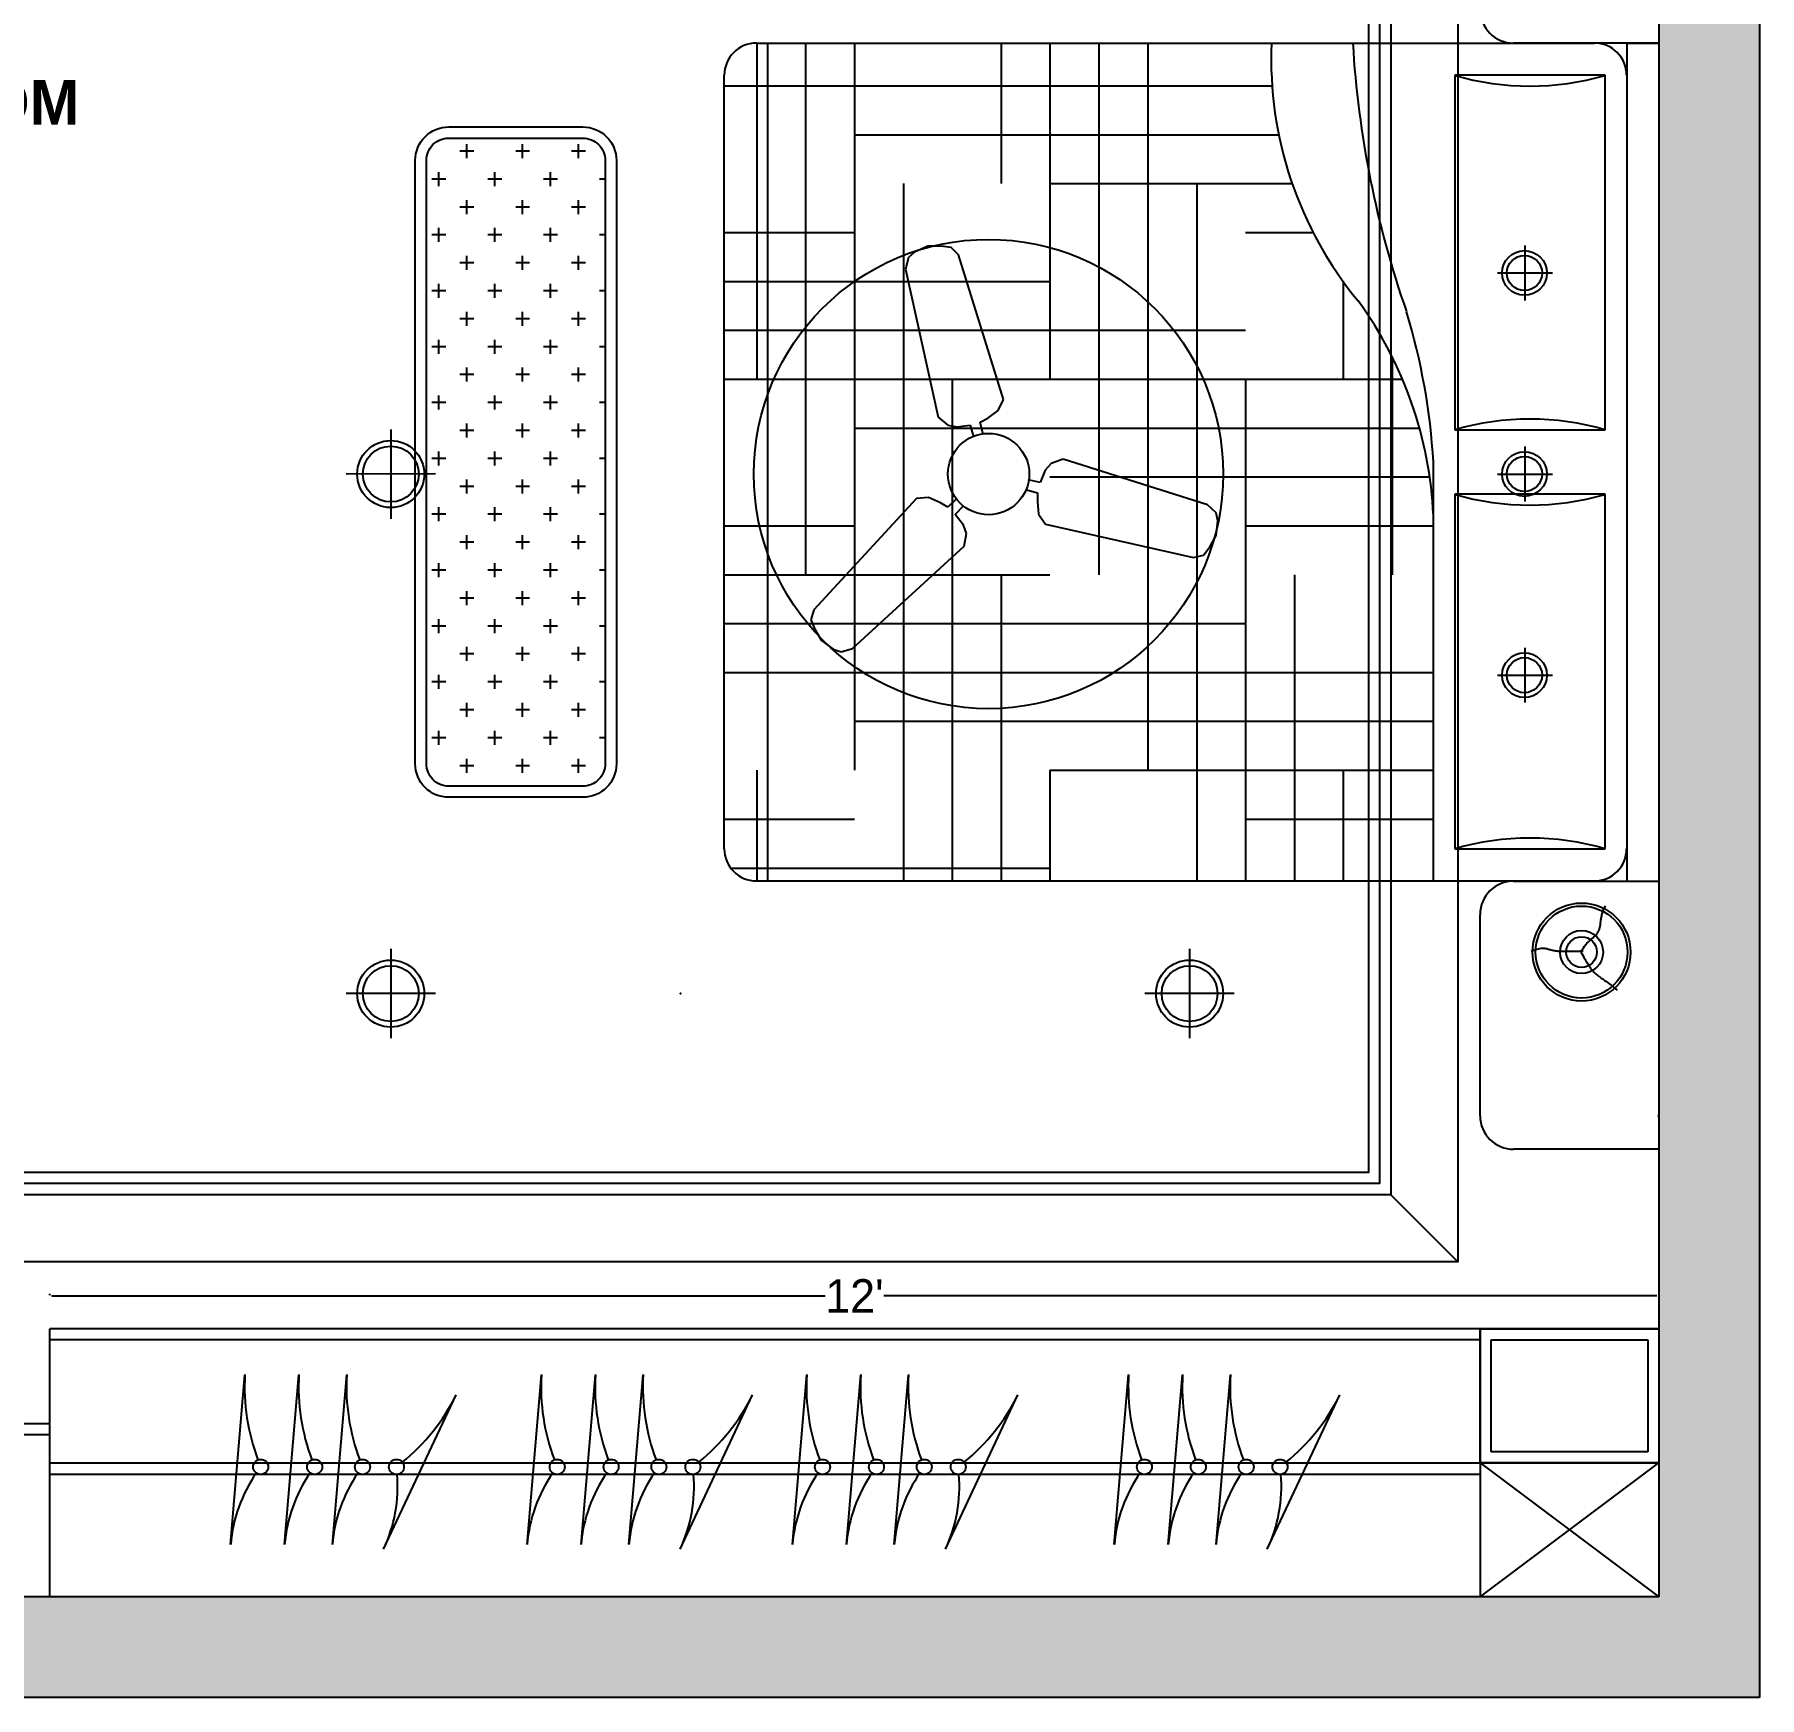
# Model space of a CAD drawing. Header units: inches. Extents: x 9636 to 21597, y -10243 to 557.
# Drawn here: x 12481.8 to 12636.2, y -6156.5 to -6007.7 of the extents above; entities that cross this region are included whole.
import ezdxf

# ---------------------------------------------------------------- set-up
doc = ezdxf.new("R2010")
doc.units = ezdxf.units.IN
doc.header["$MEASUREMENT"] = 0
doc.layers.add('Furniture', color=251, linetype='Continuous', lineweight=18)
for name, color, linetype in [('IEL-HATCH-002', 7, 'Continuous'), ('TEFRİŞ', 11, 'Continuous'), ('THIET-BI', 21, 'Continuous')]:
    doc.layers.add(name, color=color, linetype=linetype)
doc.styles.add('HEMI', font='stylu.ttf')
doc.styles.add('MtXpl_Stylus_BT', font='')
doc.styles.get('MtXpl_Stylus_BT').set_extended_font_data('Stylus BT', bold=True)
pattern_1 = [(360, (11802.7, -2783.5), (744, 744), [744, -744]), (360, (11802.7, -2907.5), (744, 744), [744, -744]), (360, (11802.7, -3031.5), (744, 744), [744, -744]), (360, (11802.7, -3155.5), (744, 744), [744, -744]), (360, (11802.7, -3279.5), (744, 744), [744, -744]), (360, (11802.7, -3403.5), (744, 744), [744, -744]), (360, (11802.7, -3527.5), (744, 744), [744, -744]), (270, (12546.7, -2783.5), (-744, -744), [744, -744]), (270, (12670.7, -2783.5), (-744, -744), [744, -744]), (270, (12794.7, -2783.5), (-744, -744), [744, -744]), (270, (12918.7, -2783.5), (-744, -744), [744, -744]), (270, (13042.7, -2783.5), (-744, -744), [744, -744]), (270, (13166.7, -2783.5), (-744, -744), [744, -744]), (270, (13290.7, -2783.5), (-744, -744), [744, -744])]

# ---------------------------------------------------------------- blocks, each defined once
blk = doc.blocks.new('bhtrht')
at = {"layer": 'IEL-HATCH-002', "true_color": 0x939598, "transparency": 33554687}
h = blk.add_hatch(color=252, dxfattribs=at)
h.dxf.hatch_style = 1
h.paths.add_polyline_path([(12208.66, -5928.51), (12166.16, -5928.51), (12166.16, -6030.51), (12169.83, -6030.51), (12175.16, -6030.51), (12175.16, -5942.51), (12180.16, -5942.51), (12180.16, -5937.51), (12208.66, -5937.51)])
h.paths.add_polyline_path([(12316.66, -5928.51), (12292.66, -5928.51), (12292.66, -5937.51), (12316.66, -5937.51)])
h.paths.add_polyline_path([(12395.16, -5928.51), (12316.66, -5928.51), (12316.66, -6147.51), (12323.16, -6147.51), (12323.16, -5937.51), (12395.16, -5937.51)])
h.paths.add_polyline_path([(12424.16, -6147.51), (12400.16, -6147.51), (12400.16, -6033.51), (12396.5, -6033.51), (12395.16, -6033.51), (12395.16, -6147.51), (12323.16, -6147.51), (12316.66, -6147.51), (12316.66, -6156.51), (12323.16, -6156.51), (12395.16, -6156.51), (12424.16, -6156.51), (12424.16, -6152.84)])
h.paths.add_polyline_path([(12316.66, -6147.51), (12175.16, -6147.51), (12175.16, -6127.81), (12175.16, -6084.51), (12184.66, -6084.51), (12184.66, -6079.51), (12175.16, -6079.51), (12175.16, -6072.51), (12166.16, -6072.51), (12166.16, -6156.51), (12316.66, -6156.51)])
h.paths.add_polyline_path([(12636.16, -5928.51), (12606.56, -5928.51), (12606.56, -5937.51), (12627.16, -5937.51), (12627.16, -6129.51), (12627.16, -6135.51), (12627.16, -6147.51), (12467.16, -6147.51), (12467.16, -6156.51), (12636.16, -6156.51)])
h.paths.add_polyline_path([(12514.56, -5928.51), (12496.56, -5928.51), (12496.56, -5937.51), (12514.56, -5937.51)], flags=17)
h.paths.add_polyline_path([(12423.56, -5928.51), (12395.16, -5928.51), (12395.16, -6003.51), (12400.16, -6003.51), (12400.16, -5937.51), (12423.56, -5937.51)])
h = blk.add_hatch(dxfattribs=at)
h.set_pattern_fill('AR-PARQ1', color=252, scale=62, angle=-90)
h.set_pattern_definition(pattern_1)
h.paths.add_polyline_path([(12606.97, -6083.44), (12606.97, -6050.75, 0.147224), (12600.24, -6031.52, -0.185244), (12592.49, -6008.44), (12546.39, -6008.44, 0.414214), (12543.51, -6011.32), (12543.51, -6080.55, 0.414214), (12546.39, -6083.44)])
h = blk.add_hatch(dxfattribs=at)
h.set_pattern_fill('AR-PARQ1', color=252, scale=62, angle=-90)
h.set_pattern_definition(pattern_1)
h.paths.add_polyline_path([(12606.97, -6083.44), (12606.97, -6050.75, 0.147224), (12600.24, -6031.52, -0.185244), (12592.49, -6008.44), (12546.39, -6008.44, 0.414214), (12543.51, -6011.32), (12543.51, -6080.55, 0.414214), (12546.39, -6083.44)])
h = blk.add_hatch(dxfattribs=at)
h.set_pattern_fill('CROSS', color=252, scale=10, angle=90)
h.set_pattern_definition([(90, (13250.4628, -9323.7388), (-2.5, 2.5), [1.25, -3.75]), (180, (13251.0878, -9323.1138), (-2.5, -2.5), [1.25, -3.75])])
h.paths.add_polyline_path([(12518.85, -6016.94, 0.414214), (12516.85, -6018.94), (12516.85, -6072.94, 0.414214), (12518.85, -6074.94), (12530.85, -6074.94, 0.414214), (12532.85, -6072.94), (12532.85, -6018.94, 0.414214), (12530.85, -6016.94)])
at = {"color": 252, "true_color": 0x939598}
for p, q in [((12636.16, -5928.51), (12636.16, -6156.51)), ((12627.16, -5937.51), (12627.16, -6129.51)), ((12627.16, -5984.44), (12627.16, -6008.44)), ((12627.16, -6008.44), (12614.16, -6008.44)), ((12614.16, -6083.44), (12627.16, -6083.44)), ((12627.16, -6083.44), (12627.16, -6107.44)), ((12611.16, -6104.44), (12611.16, -6086.44)), ((12627.16, -6104.44), (12627.16, -6104.32)), ((12627.16, -6107.44), (12614.16, -6107.44)), ((12483.16, -6120.51), (12483.16, -6120.39)), ((12483.34, -6120.57), (12552.54, -6120.57)), ((12626.98, -6120.57), (12557.78, -6120.57)), ((12627.16, -6123.51), (12483.16, -6123.51)), ((12483.16, -6147.51), (12483.16, -6123.51)), ((12611.16, -6124.51), (12483.16, -6124.51)), ((12611.16, -6123.51), (12611.16, -6147.51)), ((12611.16, -6123.51), (12627.16, -6123.51)), ((12611.16, -6135.51), (12611.16, -6123.51)), ((12612.16, -6124.51), (12626.16, -6124.51)), ((12612.16, -6134.51), (12612.16, -6124.51)), ((12626.16, -6124.51), (12626.16, -6134.51)), ((12627.16, -6123.51), (12627.16, -6147.51)), ((12627.16, -6123.51), (12627.16, -6135.51)), ((12626.16, -6134.51), (12612.16, -6134.51)), ((12483.16, -6135.51), (12627.16, -6135.51)), ((12483.16, -6136.51), (12611.16, -6136.51)), ((12627.16, -6135.51), (12611.16, -6135.51)), ((12611.16, -6147.51), (12627.16, -6135.51)), ((12611.16, -6135.51), (12627.16, -6147.51)), ((12627.16, -6147.51), (12467.16, -6147.51)), ((12636.16, -6156.51), (12467.16, -6156.51))]:
    blk.add_line(p, q, dxfattribs=at)
at = {"color": 252, "linetype": 'ByBlock', "true_color": 0x939598}
for p, q in [((12546.39, -6008.44), (12621.39, -6008.44)), ((12624.28, -6008.44), (12624.28, -6083.44)), ((12624.28, -6008.44), (12627.16, -6008.44)), ((12627.16, -6008.44), (12627.16, -6083.44)), ((12543.51, -6080.55), (12543.51, -6011.32)), ((12622.36, -6011.32), (12608.89, -6011.32)), ((12608.89, -6011.32), (12608.89, -6043.05)), ((12622.36, -6043.05), (12622.36, -6011.32)), ((12608.89, -6043.05), (12622.36, -6043.05)), ((12606.97, -6045.94), (12606.97, -6083.44)), ((12608.89, -6048.82), (12608.89, -6080.55)), ((12622.36, -6048.82), (12608.89, -6048.82)), ((12622.36, -6080.55), (12622.36, -6048.82)), ((12608.89, -6080.55), (12622.36, -6080.55)), ((12621.39, -6083.44), (12546.39, -6083.44)), ((12624.28, -6083.44), (12627.16, -6083.44))]:
    blk.add_line(p, q, dxfattribs=at)
at = {"color": 252, "true_color": 0x939598}
for points in [[(12518.85, -6015.94), (12530.85, -6015.94, -0.414214), (12533.85, -6018.94), (12533.85, -6072.94, -0.414214), (12530.85, -6075.94), (12518.85, -6075.94, -0.414214), (12515.85, -6072.94), (12515.85, -6018.94, -0.414214)], [(12518.85, -6016.94), (12530.85, -6016.94, -0.414214), (12532.85, -6018.94), (12532.85, -6072.94, -0.414214), (12530.85, -6074.94), (12518.85, -6074.94, -0.414214), (12516.85, -6072.94), (12516.85, -6018.94, -0.414214)]]:
    blk.add_lwpolyline(points, format="xyb", close=True, dxfattribs=at)
for centre, start, end in [((12614.16, -6005.44), 180, 270), ((12614.16, -6086.44), 90, 180), ((12614.16, -6104.44), 180, 270)]:
    blk.add_arc(centre, 3, start, end, dxfattribs=at)
at = {"color": 252, "linetype": 'ByBlock', "true_color": 0x939598}
for centre, radius, start, end in [((12546.39, -6011.32), 2.88, 90, 180), ((12626.44, -6009.88), 33.98, 177.5673, 219.5461), ((12688.3, -6003.23), 88.69, 183.3665, 199.2534), ((12621.39, -6011.32), 2.88, 0, 90), ((12615.62, -5988.25), 24.04, 253.7398, 286.2602), ((12571.66, -6052.31), 35.35, 2.5398, 36.0403), ((12549.48, -6049.26), 57.59, 3.3065, 16.9429), ((12615.62, -6066.13), 24.04, 73.7398, 106.2602), ((12615.62, -6025.75), 24.04, 253.7398, 286.2602), ((12615.62, -6103.63), 24.04, 73.7398, 106.2602), ((12546.39, -6080.55), 2.88, 180, 270), ((12621.39, -6080.55), 2.88, 270, 0)]:
    blk.add_arc(centre, radius, start, end, dxfattribs=at)
at = {"color": 252, "true_color": 0x939598}
for points in [[(12626.98, -6104.47), (12626.98, -6104.53), (12627.16, -6104.5)], [(12483.34, -6120.54), (12483.34, -6120.6), (12483.16, -6120.57)]]:
    blk.add_solid(points, dxfattribs=at)
at = {"layer": 'Furniture', "color": 252, "lineweight": -2, "true_color": 0x939598}
for p, q in [((12499.33, -6142.82), (12500.61, -6127.62)), ((12504.16, -6142.82), (12505.44, -6127.62)), ((12508.44, -6142.82), (12509.72, -6127.62)), ((12525.86, -6142.82), (12527.15, -6127.62)), ((12530.69, -6142.82), (12531.97, -6127.62)), ((12534.97, -6142.82), (12536.25, -6127.62)), ((12549.61, -6142.82), (12550.9, -6127.62)), ((12554.44, -6142.82), (12555.72, -6127.62)), ((12558.72, -6142.82), (12560, -6127.62)), ((12578.42, -6142.82), (12579.7, -6127.62)), ((12583.25, -6142.82), (12584.53, -6127.62)), ((12587.53, -6142.82), (12588.81, -6127.62)), ((12513.02, -6143.24), (12519.51, -6129.43)), ((12539.55, -6143.24), (12546.04, -6129.43)), ((12563.3, -6143.24), (12569.79, -6129.43)), ((12592.11, -6143.24), (12598.6, -6129.43))]:
    blk.add_line(p, q, dxfattribs=at)
for centre in [(12502.02, -6135.87), (12506.85, -6135.87), (12511.13, -6135.87), (12514.17, -6135.87), (12528.56, -6135.87), (12533.38, -6135.87), (12537.66, -6135.87), (12540.7, -6135.87), (12552.3, -6135.87), (12557.13, -6135.87), (12561.41, -6135.87), (12564.45, -6135.87), (12581.11, -6135.87), (12585.94, -6135.87), (12590.22, -6135.87), (12593.25, -6135.87)]:
    blk.add_circle(centre, 0.673, dxfattribs=at)
for centre, radius, start, end in [((12519.2, -6128.69), 18.62, 176.6903, 200.6016), ((12524.03, -6128.69), 18.62, 176.6903, 200.6016), ((12528.31, -6128.69), 18.62, 176.6903, 200.6016), ((12545.73, -6128.69), 18.62, 176.6903, 200.6016), ((12550.56, -6128.69), 18.62, 176.6903, 200.6016), ((12554.84, -6128.69), 18.62, 176.6903, 200.6016), ((12569.48, -6128.69), 18.62, 176.6903, 200.6016), ((12574.31, -6128.69), 18.62, 176.6903, 200.6016), ((12578.59, -6128.69), 18.62, 176.6903, 200.6016), ((12598.29, -6128.69), 18.62, 176.6903, 200.6016), ((12603.12, -6128.69), 18.62, 176.6903, 200.6016), ((12607.4, -6128.69), 18.62, 176.6903, 200.6016), ((12502.88, -6121.07), 18.62, 309.3984, 333.3097), ((12529.41, -6121.07), 18.62, 309.3984, 333.3097), ((12553.16, -6121.07), 18.62, 309.3984, 333.3097), ((12581.97, -6121.07), 18.62, 309.3984, 333.3097), ((12512.48, -6143.91), 13.19, 145.3487, 175.2486), ((12517.3, -6143.91), 13.19, 145.3487, 175.2486), ((12521.58, -6143.91), 13.19, 145.3487, 175.2486), ((12501.09, -6137.61), 13.19, 334.7514, 4.6513), ((12539.01, -6143.91), 13.19, 145.3487, 175.2486), ((12543.84, -6143.91), 13.19, 145.3487, 175.2486), ((12548.12, -6143.91), 13.19, 145.3487, 175.2486), ((12527.62, -6137.61), 13.19, 334.7514, 4.6513), ((12562.76, -6143.91), 13.19, 145.3487, 175.2486), ((12567.59, -6143.91), 13.19, 145.3487, 175.2486), ((12571.87, -6143.91), 13.19, 145.3487, 175.2486), ((12551.37, -6137.61), 13.19, 334.7514, 4.6513), ((12591.57, -6143.91), 13.19, 145.3487, 175.2486), ((12596.39, -6143.91), 13.19, 145.3487, 175.2486), ((12600.67, -6143.91), 13.19, 145.3487, 175.2486), ((12580.18, -6137.61), 13.19, 334.7514, 4.6513)]:
    blk.add_arc(centre, radius, start, end, dxfattribs=at)
at = {"layer": 'IEL-HATCH-002', "color": 252, "linetype": 'Continuous', "true_color": 0x939598, "transparency": 33554687}
for p, q in [((12546.41, -6008.44), (12546.41, -6038.52)), ((12550.79, -6008.44), (12550.79, -6056.02)), ((12555.16, -6008.44), (12555.16, -6073.52)), ((12568.29, -6008.44), (12568.29, -6021.02)), ((12572.66, -6008.44), (12572.66, -6038.52)), ((12577.04, -6008.44), (12577.04, -6056.02)), ((12581.41, -6008.44), (12581.41, -6073.52)), ((12543.51, -6012.27), (12592.55, -6012.27)), ((12555.16, -6016.64), (12593.14, -6016.64)), ((12559.54, -6021.02), (12559.54, -6083.44)), ((12572.66, -6021.02), (12594.34, -6021.02)), ((12585.79, -6021.02), (12585.79, -6083.44)), ((12543.51, -6025.39), (12555.16, -6025.39)), ((12590.16, -6025.39), (12596.21, -6025.39)), ((12543.51, -6029.77), (12572.66, -6029.77)), ((12598.91, -6029.8), (12598.91, -6038.52)), ((12543.51, -6034.14), (12590.16, -6034.14)), ((12603.29, -6036.54), (12603.29, -6056.02)), ((12543.51, -6038.52), (12604.2, -6038.52)), ((12563.91, -6038.52), (12563.91, -6083.44)), ((12590.16, -6038.52), (12590.16, -6083.44)), ((12555.16, -6042.89), (12605.73, -6042.89)), ((12572.66, -6047.27), (12606.64, -6047.27)), ((12543.51, -6051.64), (12555.16, -6051.64)), ((12590.16, -6051.64), (12606.97, -6051.64)), ((12543.51, -6056.02), (12572.66, -6056.02)), ((12568.29, -6056.02), (12568.29, -6083.44)), ((12594.54, -6056.02), (12594.54, -6083.44)), ((12543.51, -6060.39), (12590.16, -6060.39)), ((12543.51, -6064.77), (12606.97, -6064.77)), ((12555.16, -6069.14), (12606.97, -6069.14)), ((12546.41, -6073.52), (12546.41, -6083.44)), ((12572.66, -6073.52), (12572.66, -6083.44)), ((12572.66, -6073.52), (12606.97, -6073.52)), ((12598.91, -6073.52), (12598.91, -6083.44)), ((12543.51, -6077.89), (12555.16, -6077.89)), ((12590.16, -6077.89), (12606.97, -6077.89)), ((12544.07, -6082.27), (12572.66, -6082.27))]:
    blk.add_line(p, q, dxfattribs=at)
at = {"layer": 'TEFRİŞ', "color": 252, "linetype": 'Continuous', "true_color": 0x939598}
for p, q in [((12622.21, -6085.98), (12622.25, -6085.89)), ((12622.21, -6085.98), (12622.25, -6085.89)), ((12622.25, -6085.89), (12622.29, -6085.8)), ((12622.25, -6085.89), (12622.29, -6085.8)), ((12622.29, -6085.8), (12622.34, -6085.72)), ((12622.29, -6085.8), (12622.34, -6085.72)), ((12622.34, -6085.72), (12622.39, -6085.65)), ((12622.34, -6085.72), (12622.39, -6085.65)), ((12621.89, -6087.52), (12621.9, -6087.45)), ((12621.89, -6087.52), (12621.9, -6087.45)), ((12621.9, -6087.45), (12621.92, -6087.38)), ((12621.9, -6087.45), (12621.92, -6087.38)), ((12621.92, -6087.38), (12621.93, -6087.3)), ((12621.92, -6087.38), (12621.93, -6087.3)), ((12621.93, -6087.3), (12621.94, -6087.23)), ((12621.93, -6087.3), (12621.94, -6087.23)), ((12621.94, -6087.15), (12621.95, -6087.08)), ((12621.94, -6087.15), (12621.95, -6087.08)), ((12621.94, -6087.23), (12621.94, -6087.15)), ((12621.94, -6087.23), (12621.94, -6087.15)), ((12621.95, -6087.08), (12621.96, -6087.01)), ((12621.95, -6087.08), (12621.96, -6087.01)), ((12621.96, -6087.01), (12621.97, -6086.93)), ((12621.96, -6087.01), (12621.97, -6086.93)), ((12621.97, -6086.93), (12621.98, -6086.86)), ((12621.97, -6086.93), (12621.98, -6086.86)), ((12621.98, -6086.86), (12621.99, -6086.78)), ((12621.98, -6086.86), (12621.99, -6086.78)), ((12621.99, -6086.78), (12622.01, -6086.71)), ((12621.99, -6086.78), (12622.01, -6086.71)), ((12622.01, -6086.71), (12622.02, -6086.63)), ((12622.01, -6086.71), (12622.02, -6086.63)), ((12622.02, -6086.63), (12622.04, -6086.54)), ((12622.02, -6086.63), (12622.04, -6086.54)), ((12622.04, -6086.54), (12622.06, -6086.46)), ((12622.04, -6086.54), (12622.06, -6086.46)), ((12622.06, -6086.46), (12622.08, -6086.37)), ((12622.06, -6086.46), (12622.08, -6086.37)), ((12622.08, -6086.37), (12622.11, -6086.27)), ((12622.08, -6086.37), (12622.11, -6086.27)), ((12622.11, -6086.27), (12622.14, -6086.18)), ((12622.11, -6086.27), (12622.14, -6086.18)), ((12622.14, -6086.18), (12622.17, -6086.08)), ((12622.14, -6086.18), (12622.17, -6086.08)), ((12622.17, -6086.08), (12622.21, -6085.98)), ((12622.17, -6086.08), (12622.21, -6085.98)), ((12620.62, -6089.13), (12620.72, -6089.01)), ((12620.62, -6089.13), (12620.72, -6089.01)), ((12620.72, -6089.01), (12620.83, -6088.91)), ((12620.72, -6089.01), (12620.83, -6088.91)), ((12620.83, -6088.91), (12620.92, -6088.82)), ((12620.83, -6088.91), (12620.92, -6088.82)), ((12620.92, -6088.82), (12621.02, -6088.73)), ((12620.92, -6088.82), (12621.02, -6088.73)), ((12621.02, -6088.73), (12621.11, -6088.65)), ((12621.02, -6088.73), (12621.11, -6088.65)), ((12621.11, -6088.65), (12621.19, -6088.58)), ((12621.11, -6088.65), (12621.19, -6088.58)), ((12621.19, -6088.58), (12621.27, -6088.51)), ((12621.19, -6088.58), (12621.27, -6088.51)), ((12621.27, -6088.51), (12621.35, -6088.44)), ((12621.27, -6088.51), (12621.35, -6088.44)), ((12621.35, -6088.44), (12621.42, -6088.37)), ((12621.35, -6088.44), (12621.42, -6088.37)), ((12621.42, -6088.37), (12621.49, -6088.3)), ((12621.42, -6088.37), (12621.49, -6088.3)), ((12621.49, -6088.3), (12621.55, -6088.24)), ((12621.49, -6088.3), (12621.55, -6088.24)), ((12621.55, -6088.24), (12621.6, -6088.17)), ((12621.55, -6088.24), (12621.6, -6088.17)), ((12621.6, -6088.17), (12621.65, -6088.1)), ((12621.6, -6088.17), (12621.65, -6088.1)), ((12621.65, -6088.1), (12621.7, -6088.03)), ((12621.65, -6088.1), (12621.7, -6088.03)), ((12621.7, -6088.03), (12621.73, -6087.96)), ((12621.7, -6088.03), (12621.73, -6087.96)), ((12621.73, -6087.96), (12621.77, -6087.89)), ((12621.73, -6087.96), (12621.77, -6087.89)), ((12621.77, -6087.89), (12621.8, -6087.82)), ((12621.77, -6087.89), (12621.8, -6087.82)), ((12621.8, -6087.82), (12621.83, -6087.74)), ((12621.8, -6087.82), (12621.83, -6087.74)), ((12621.83, -6087.74), (12621.85, -6087.67)), ((12621.83, -6087.74), (12621.85, -6087.67)), ((12621.85, -6087.67), (12621.87, -6087.6)), ((12621.85, -6087.67), (12621.87, -6087.6)), ((12621.87, -6087.6), (12621.89, -6087.52)), ((12621.87, -6087.6), (12621.89, -6087.52)), ((12615.86, -6089.69), (12615.72, -6089.73)), ((12615.86, -6089.69), (12615.72, -6089.73)), ((12615.99, -6089.64), (12615.86, -6089.69)), ((12615.99, -6089.64), (12615.86, -6089.69)), ((12616.11, -6089.6), (12615.99, -6089.64)), ((12616.11, -6089.6), (12615.99, -6089.64)), ((12616.24, -6089.56), (12616.11, -6089.6)), ((12616.24, -6089.56), (12616.11, -6089.6)), ((12616.36, -6089.52), (12616.24, -6089.56)), ((12616.36, -6089.52), (12616.24, -6089.56)), ((12616.47, -6089.49), (12616.36, -6089.52)), ((12616.47, -6089.49), (12616.36, -6089.52)), ((12616.58, -6089.47), (12616.47, -6089.49)), ((12616.58, -6089.47), (12616.47, -6089.49)), ((12616.68, -6089.46), (12616.58, -6089.47)), ((12616.68, -6089.46), (12616.58, -6089.47)), ((12616.77, -6089.46), (12616.68, -6089.46)), ((12616.77, -6089.46), (12616.68, -6089.46)), ((12616.87, -6089.47), (12616.77, -6089.46)), ((12616.87, -6089.47), (12616.77, -6089.46)), ((12616.95, -6089.48), (12616.87, -6089.47)), ((12616.95, -6089.48), (12616.87, -6089.47)), ((12617.04, -6089.49), (12616.95, -6089.48)), ((12617.04, -6089.49), (12616.95, -6089.48)), ((12617.12, -6089.51), (12617.04, -6089.49)), ((12617.12, -6089.51), (12617.04, -6089.49)), ((12617.2, -6089.54), (12617.12, -6089.51)), ((12617.2, -6089.54), (12617.12, -6089.51)), ((12617.28, -6089.56), (12617.2, -6089.54)), ((12617.28, -6089.56), (12617.2, -6089.54)), ((12617.36, -6089.58), (12617.28, -6089.56)), ((12617.36, -6089.58), (12617.28, -6089.56)), ((12617.44, -6089.6), (12617.36, -6089.58)), ((12617.44, -6089.6), (12617.36, -6089.58)), ((12617.52, -6089.62), (12617.44, -6089.6)), ((12617.52, -6089.62), (12617.44, -6089.6)), ((12617.6, -6089.64), (12617.52, -6089.62)), ((12617.6, -6089.64), (12617.52, -6089.62)), ((12617.68, -6089.65), (12617.6, -6089.64)), ((12617.68, -6089.65), (12617.6, -6089.64)), ((12617.76, -6089.67), (12617.68, -6089.65)), ((12617.76, -6089.67), (12617.68, -6089.65)), ((12617.84, -6089.68), (12617.76, -6089.67)), ((12617.84, -6089.68), (12617.76, -6089.67)), ((12617.91, -6089.7), (12617.84, -6089.68)), ((12617.91, -6089.7), (12617.84, -6089.68)), ((12617.99, -6089.71), (12617.91, -6089.7)), ((12617.99, -6089.71), (12617.91, -6089.7)), ((12618.07, -6089.72), (12617.99, -6089.71)), ((12618.07, -6089.72), (12617.99, -6089.71)), ((12618.14, -6089.73), (12618.07, -6089.72)), ((12618.14, -6089.73), (12618.07, -6089.72)), ((12618.22, -6089.73), (12618.14, -6089.73)), ((12618.22, -6089.73), (12618.14, -6089.73)), ((12618.29, -6089.74), (12618.22, -6089.73)), ((12618.29, -6089.74), (12618.22, -6089.73)), ((12618.37, -6089.74), (12618.29, -6089.74)), ((12618.37, -6089.74), (12618.29, -6089.74)), ((12618.45, -6089.74), (12618.37, -6089.74)), ((12618.45, -6089.74), (12618.37, -6089.74)), ((12618.53, -6089.75), (12618.45, -6089.74)), ((12618.53, -6089.75), (12618.45, -6089.74)), ((12618.61, -6089.74), (12618.53, -6089.75)), ((12618.61, -6089.74), (12618.53, -6089.75)), ((12618.69, -6089.74), (12618.61, -6089.74)), ((12618.69, -6089.74), (12618.61, -6089.74)), ((12618.78, -6089.74), (12618.69, -6089.74)), ((12618.78, -6089.74), (12618.69, -6089.74)), ((12618.86, -6089.74), (12618.78, -6089.74)), ((12618.86, -6089.74), (12618.78, -6089.74)), ((12618.95, -6089.74), (12618.86, -6089.74)), ((12618.95, -6089.74), (12618.86, -6089.74)), ((12619.04, -6089.73), (12618.95, -6089.74)), ((12619.04, -6089.73), (12618.95, -6089.74)), ((12619.14, -6089.73), (12619.04, -6089.73)), ((12619.14, -6089.73), (12619.04, -6089.73)), ((12619.23, -6089.73), (12619.14, -6089.73)), ((12619.23, -6089.73), (12619.14, -6089.73)), ((12619.33, -6089.74), (12619.23, -6089.73)), ((12619.33, -6089.74), (12619.23, -6089.73)), ((12619.44, -6089.74), (12619.33, -6089.74)), ((12619.44, -6089.74), (12619.33, -6089.74)), ((12619.56, -6089.74), (12619.44, -6089.74)), ((12619.56, -6089.74), (12619.44, -6089.74)), ((12619.68, -6089.74), (12619.56, -6089.74)), ((12619.68, -6089.74), (12619.56, -6089.74)), ((12619.83, -6089.74), (12619.68, -6089.74)), ((12619.83, -6089.74), (12619.68, -6089.74)), ((12619.99, -6089.74), (12619.83, -6089.74)), ((12619.99, -6089.74), (12619.83, -6089.74)), ((12620.17, -6089.73), (12619.99, -6089.74)), ((12620.17, -6089.73), (12619.99, -6089.74)), ((12620.11, -6089.62), (12620.21, -6089.82)), ((12620.11, -6089.62), (12620.21, -6089.82)), ((12620.38, -6089.71), (12620.17, -6089.73)), ((12620.38, -6089.71), (12620.17, -6089.73)), ((12620.18, -6089.81), (12620.29, -6089.6)), ((12620.18, -6089.81), (12620.29, -6089.6)), ((12620.21, -6089.82), (12620.3, -6089.99)), ((12620.21, -6089.82), (12620.3, -6089.99)), ((12620.29, -6089.6), (12620.4, -6089.42)), ((12620.29, -6089.6), (12620.4, -6089.42)), ((12620.3, -6089.99), (12620.38, -6090.14)), ((12620.3, -6089.99), (12620.38, -6090.14)), ((12620.38, -6090.14), (12620.45, -6090.28)), ((12620.38, -6090.14), (12620.45, -6090.28)), ((12620.4, -6089.42), (12620.51, -6089.27)), ((12620.4, -6089.42), (12620.51, -6089.27)), ((12620.45, -6090.28), (12620.53, -6090.4)), ((12620.45, -6090.28), (12620.53, -6090.4)), ((12620.51, -6089.27), (12620.62, -6089.13)), ((12620.51, -6089.27), (12620.62, -6089.13)), ((12620.53, -6090.4), (12620.59, -6090.51)), ((12620.53, -6090.4), (12620.59, -6090.51)), ((12620.59, -6090.51), (12620.65, -6090.61)), ((12620.59, -6090.51), (12620.65, -6090.61)), ((12620.65, -6090.61), (12620.71, -6090.7)), ((12620.65, -6090.61), (12620.71, -6090.7)), ((12620.71, -6090.7), (12620.76, -6090.79)), ((12620.71, -6090.7), (12620.76, -6090.79)), ((12620.76, -6090.79), (12620.81, -6090.87)), ((12620.76, -6090.79), (12620.81, -6090.87)), ((12620.81, -6090.87), (12620.86, -6090.95)), ((12620.81, -6090.87), (12620.86, -6090.95)), ((12620.86, -6090.95), (12620.91, -6091.03)), ((12620.86, -6090.95), (12620.91, -6091.03)), ((12620.91, -6091.03), (12620.96, -6091.1)), ((12620.91, -6091.03), (12620.96, -6091.1)), ((12620.96, -6091.1), (12621, -6091.18)), ((12620.96, -6091.1), (12621, -6091.18)), ((12621, -6091.18), (12621.05, -6091.25)), ((12621, -6091.18), (12621.05, -6091.25)), ((12621.05, -6091.25), (12621.1, -6091.32)), ((12621.05, -6091.25), (12621.1, -6091.32)), ((12621.1, -6091.32), (12621.16, -6091.38)), ((12621.1, -6091.32), (12621.16, -6091.38)), ((12621.16, -6091.38), (12621.21, -6091.45)), ((12621.16, -6091.38), (12621.21, -6091.45)), ((12621.21, -6091.45), (12621.27, -6091.51)), ((12621.21, -6091.45), (12621.27, -6091.51)), ((12621.27, -6091.51), (12621.33, -6091.58)), ((12621.27, -6091.51), (12621.33, -6091.58)), ((12621.33, -6091.58), (12621.4, -6091.64)), ((12621.33, -6091.58), (12621.4, -6091.64)), ((12621.4, -6091.64), (12621.46, -6091.7)), ((12621.4, -6091.64), (12621.46, -6091.7)), ((12621.46, -6091.7), (12621.53, -6091.76)), ((12621.46, -6091.7), (12621.53, -6091.76)), ((12621.53, -6091.76), (12621.6, -6091.82)), ((12621.53, -6091.76), (12621.6, -6091.82)), ((12621.6, -6091.82), (12621.68, -6091.88)), ((12621.6, -6091.82), (12621.68, -6091.88)), ((12621.68, -6091.88), (12621.75, -6091.94)), ((12621.68, -6091.88), (12621.75, -6091.94)), ((12621.75, -6091.94), (12621.83, -6092)), ((12621.75, -6091.94), (12621.83, -6092)), ((12621.83, -6092), (12621.92, -6092.06)), ((12621.83, -6092), (12621.92, -6092.06)), ((12621.92, -6092.06), (12622, -6092.13)), ((12621.92, -6092.06), (12622, -6092.13)), ((12622, -6092.13), (12622.1, -6092.19)), ((12622, -6092.13), (12622.1, -6092.19)), ((12622.1, -6092.19), (12622.19, -6092.26)), ((12622.1, -6092.19), (12622.19, -6092.26)), ((12622.19, -6092.26), (12622.3, -6092.33)), ((12622.19, -6092.26), (12622.3, -6092.33)), ((12622.3, -6092.33), (12622.41, -6092.4)), ((12622.3, -6092.33), (12622.41, -6092.4)), ((12622.41, -6092.4), (12622.52, -6092.48)), ((12622.41, -6092.4), (12622.52, -6092.48)), ((12622.52, -6092.48), (12622.65, -6092.57)), ((12622.52, -6092.48), (12622.65, -6092.57)), ((12622.65, -6092.57), (12622.78, -6092.67)), ((12622.65, -6092.57), (12622.78, -6092.67)), ((12622.78, -6092.67), (12622.93, -6092.78)), ((12622.78, -6092.67), (12622.93, -6092.78)), ((12622.93, -6092.78), (12623.08, -6092.9)), ((12622.93, -6092.78), (12623.08, -6092.9)), ((12623.08, -6092.9), (12623.25, -6093.04)), ((12623.08, -6092.9), (12623.25, -6093.04)), ((12623.25, -6093.04), (12623.43, -6093.19)), ((12623.25, -6093.04), (12623.43, -6093.19))]:
    blk.add_line(p, q, dxfattribs=at)
for major_axis, start_param, end_param in [((-3.1, -3.1), 3.926991, 10.210176), ((-2.91, 2.91), 5.497787, 11.780972), ((-2.91, 2.91), 5.497787, 11.780972), ((-1.36, 1.36), 5.497787, 11.780972), ((-1.36, 1.36), 5.497787, 11.780972), ((-0.969, 0.969), 5.497787, 11.780972), ((-0.969, 0.969), 5.497787, 11.780972)]:
    blk.add_ellipse((12620.24, -6089.79), major_axis=major_axis, ratio=1, start_param=start_param, end_param=end_param, dxfattribs=at)
at = {"color": 252, "true_color": 0x939598, "style": 'MtXpl_Stylus_BT'}
blk.add_text('MASTER BEDROOM', height=4, rotation=0.0094, dxfattribs=at).set_placement((12433.79, -6015.75))
at = {"color": 252, "true_color": 0x939598, "insert": (12555.16, -6120.57), "char_height": 3, "attachment_point": 5, "style": 'HEMI'}
blk.add_mtext("\\A1;12'", dxfattribs=at)
blk = doc.blocks.new('ger')
at = {"color": 5}
for p, q in [((6473.06, -970.68), (6473.07, -978.68)), ((6469.07, -974.68), (6477.07, -974.68))]:
    blk.add_line(p, q, dxfattribs=at)
for radius in [3, 2.5]:
    blk.add_circle((6473.07, -974.68), radius, dxfattribs=at)
blk = doc.blocks.new('A$C1C43440E')
at = {"layer": 'THIET-BI', "color": 18, "true_color": 0x000000}
for p, q in [((152.8, 589.3), (143.8, 581.1)), ((172.3, 598), (152.8, 589.3)), ((191.8, 598.2), (172.3, 598)), ((207, 596.1), (191.8, 598.2)), ((217.6, 585.2), (207, 596.1)), ((283.9, 371.8), (217.6, 585.2)), ((143.8, 581.1), (139.5, 564.2)), ((139.5, 564.2), (187.9, 346)), ((276.4, 355.5), (283.9, 371.8)), ((187.9, 346), (202.2, 334.1)), ((202.2, 334.1), (215.2, 331.5)), ((215.2, 331.5), (234.9, 334.1)), ((234.9, 334.1), (240, 316.6)), ((249.5, 338.4), (260.9, 344.5)), ((254.3, 320.4), (249.5, 338.4)), ((260.9, 344.5), (276.4, 355.5)), ((371.8, 284), (354.4, 277.5)), ((585, 216.8), (371.8, 284)), ((345.6, 267.6), (338, 249.3)), ((354.4, 277.5), (345.6, 267.6)), ((316.5, 239.3), (334.4, 234.5)), ((338, 249.3), (320.3, 253.6)), ((334.4, 234.5), (334, 221.5)), ((155.8, 226), (4.2, 61.9)), ((173.7, 227.6), (155.8, 226)), ((191, 219.7), (173.7, 227.6)), ((202, 212.9), (191, 219.7)), ((215.1, 226), (202, 212.9)), ((213, 202.4), (225.6, 215.5)), ((334, 221.5), (335.9, 202.6)), ((597.5, 204.6), (585, 216.8)), ((600.1, 192.8), (597.5, 204.6)), ((225.1, 186.7), (213, 202.4)), ((229.3, 174.1), (225.1, 186.7)), ((335.9, 202.6), (346.1, 188)), ((346.1, 188), (564.1, 138.7)), ((597.8, 171.5), (600.1, 192.8)), ((61.4, 4.7), (226.1, 155.7)), ((226.1, 155.7), (229.3, 174.1)), ((578.9, 142.4), (588.3, 154.5)), ((588.3, 154.5), (597.8, 171.5)), ((564.1, 138.7), (578.9, 142.4)), ((4.2, 61.9), (0, 47.2)), ((0, 47.2), (5.8, 33)), ((5.8, 33), (15.7, 16.3)), ((15.7, 16.3), (33.1, 3.7)), ((33.1, 3.7), (44.6, 0)), ((44.6, 0), (61.4, 4.7))]:
    blk.add_line(p, q, dxfattribs=at)
blk.add_circle((262, 261.9), 60, dxfattribs=at)
blk = doc.blocks.new('3r')
blk.add_circle((6568.27, -1060.41), 21)
at = {"layer": 'THIET-BI', "xscale": 0.06069589590044594, "yscale": 0.06069589590044594, "zscale": 0.06069589590044594}
blk.add_blockref('A$C1C43440E', (6552.37, -1076.31), dxfattribs=at)
blk = doc.blocks.new('AWEG')
at = {"color": 114, "true_color": 0x139b48}
for p, q in [((4632.04, 707.93), (4632.04, 703.01)), ((4629.57, 705.47), (4634.5, 705.47))]:
    blk.add_line(p, q, dxfattribs=at)
for radius in [2, 1.57]:
    blk.add_circle((4632, 705.47), radius, dxfattribs=at)

msp = doc.modelspace()

# ---------------------------------------------------------------- linework, layer by layer
msp.add_line((12603.16, -6111.51), (12609.16, -6117.51))
for points in [[(12627.16, -6147.51), (12400.16, -6147.51), (12400.16, -5946.51), (12627.16, -5946.51)], [(12418.16, -5976.51), (12609.16, -5976.51), (12609.16, -6117.51), (12418.16, -6117.51)], [(12424.16, -5982.51), (12603.16, -5982.51), (12603.16, -6111.51), (12424.16, -6111.51)]]:
    msp.add_lwpolyline(points, close=True)
at = {"color": 41, "true_color": 0xf4ee51}
for points in [[(12425.16, -5983.51), (12602.16, -5983.51), (12602.16, -6110.51), (12425.16, -6110.51)], [(12426.16, -5984.51), (12601.16, -5984.51), (12601.16, -6109.51), (12426.16, -6109.51)]]:
    msp.add_lwpolyline(points, close=True, dxfattribs=at)
for points in [[(12483.16, -6132.01), (12400.16, -6132.01)], [(12483.16, -6133.01), (12400.16, -6133.01)]]:
    msp.add_lwpolyline(points, dxfattribs=at)
msp.add_point((12539.58, -6093.51))
msp.add_point((12539.58, -6093.51))

# ---------------------------------------------------------------- block references
for name, p in [('bhtrht', (0, 0)), ('3r', (5998.89, -4986.6)), ('AWEG', (7983.13, -6734.48)), ('AWEG', (7983.13, -6752.48)), ('AWEG', (7983.13, -6770.48))]:
    msp.add_blockref(name, p)
at = {"rotation": 270}
for p in [(13488.34, 426.06), (13488.34, 379.56), (13559.84, 379.56)]:
    msp.add_blockref('ger', p, dxfattribs=at)

doc.saveas('drawing.dxf')
